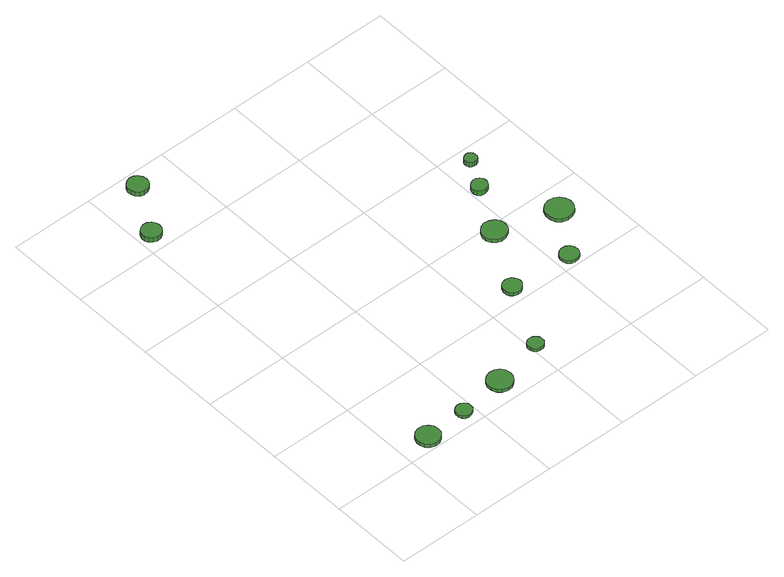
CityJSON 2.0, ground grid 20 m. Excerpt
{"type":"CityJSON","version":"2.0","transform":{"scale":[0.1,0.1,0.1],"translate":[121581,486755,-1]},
"CityObjects":{
"tree1":{"type":"SolitaryVegetationObject","attributes":{"function":"something"},"geometry":[{"type":"MultiSurface","lod":"1","boundaries":[[[0,1,2,3,4,5,6,7,8,9,10,11,12,13,14]],[[15,16,17,18,19,20,21,22,23,24,25,26,27,28,29]],[[0,29,28,1]],[[1,28,27,2]],[[2,27,26,3]],[[3,26,25,4]],[[4,25,24,5]],[[5,24,23,6]],[[6,23,22,7]],[[7,22,21,8]],[[8,21,20,9]],[[9,20,19,10]],[[10,19,18,11]],[[11,18,17,12]],[[12,17,16,13]],[[13,16,15,14]],[[14,15,29,0]]]}]},
"tree2":{"type":"SolitaryVegetationObject","attributes":{"function":"something"},"geometry":[{"type":"MultiSurface","lod":"1","boundaries":[[[30,31,32,33,34,35,36,37,38,39,40,41,42,43,44]],[[45,46,47,48,49,50,51,52,53,54,55,56,57,58,59]],[[30,59,58,31]],[[31,58,57,32]],[[32,57,56,33]],[[33,56,55,34]],[[34,55,54,35]],[[35,54,53,36]],[[36,53,52,37]],[[37,52,51,38]],[[38,51,50,39]],[[39,50,49,40]],[[40,49,48,41]],[[41,48,47,42]],[[42,47,46,43]],[[43,46,45,44]],[[44,45,59,30]]]}]},
"tree3":{"type":"SolitaryVegetationObject","attributes":{"function":"something"},"geometry":[{"type":"MultiSurface","lod":"1","boundaries":[[[60,61,62,63,64,65,66,67,68,69,70,71,72,73,74]],[[75,76,77,78,79,80,81,82,83,84,85,86,87,88,89]],[[60,89,88,61]],[[61,88,87,62]],[[62,87,86,63]],[[63,86,85,64]],[[64,85,84,65]],[[65,84,83,66]],[[66,83,82,67]],[[67,82,81,68]],[[68,81,80,69]],[[69,80,79,70]],[[70,79,78,71]],[[71,78,77,72]],[[72,77,76,73]],[[73,76,75,74]],[[74,75,89,60]]]}]},
"tree4":{"type":"SolitaryVegetationObject","attributes":{"function":"something"},"geometry":[{"type":"MultiSurface","lod":"1","boundaries":[[[90,91,92,93,94,95,96,97,98,99,100,101,102,103,104]],[[105,106,107,108,109,110,111,112,113,114,115,116,117,118,119]],[[90,119,118,91]],[[91,118,117,92]],[[92,117,116,93]],[[93,116,115,94]],[[94,115,114,95]],[[95,114,113,96]],[[96,113,112,97]],[[97,112,111,98]],[[98,111,110,99]],[[99,110,109,100]],[[100,109,108,101]],[[101,108,107,102]],[[102,107,106,103]],[[103,106,105,104]],[[104,105,119,90]]]}]},
"tree5":{"type":"SolitaryVegetationObject","attributes":{"function":"something"},"geometry":[{"type":"MultiSurface","lod":"1","boundaries":[[[120,121,122,123,124,125,126,127,128,129,130,131,132,133,134]],[[135,136,137,138,139,140,141,142,143,144,145,146,147,148,149]],[[120,149,148,121]],[[121,148,147,122]],[[122,147,146,123]],[[123,146,145,124]],[[124,145,144,125]],[[125,144,143,126]],[[126,143,142,127]],[[127,142,141,128]],[[128,141,140,129]],[[129,140,139,130]],[[130,139,138,131]],[[131,138,137,132]],[[132,137,136,133]],[[133,136,135,134]],[[134,135,149,120]]]}]},
"tree6":{"type":"SolitaryVegetationObject","attributes":{"function":"something"},"geometry":[{"type":"MultiSurface","lod":"1","boundaries":[[[150,151,152,153,154,155,156,157,158,159,160,161,162,163,164]],[[165,166,167,168,169,170,171,172,173,174,175,176,177,178,179]],[[150,179,178,151]],[[151,178,177,152]],[[152,177,176,153]],[[153,176,175,154]],[[154,175,174,155]],[[155,174,173,156]],[[156,173,172,157]],[[157,172,171,158]],[[158,171,170,159]],[[159,170,169,160]],[[160,169,168,161]],[[161,168,167,162]],[[162,167,166,163]],[[163,166,165,164]],[[164,165,179,150]]]}]},
"tree7":{"type":"SolitaryVegetationObject","attributes":{"function":"something"},"geometry":[{"type":"MultiSurface","lod":"1","boundaries":[[[180,181,182,183,184,185,186,187,188,189,190,191,192,193,194]],[[195,196,197,198,199,200,201,202,203,204,205,206,207,208,209]],[[180,209,208,181]],[[181,208,207,182]],[[182,207,206,183]],[[183,206,205,184]],[[184,205,204,185]],[[185,204,203,186]],[[186,203,202,187]],[[187,202,201,188]],[[188,201,200,189]],[[189,200,199,190]],[[190,199,198,191]],[[191,198,197,192]],[[192,197,196,193]],[[193,196,195,194]],[[194,195,209,180]]]}]},
"tree8":{"type":"SolitaryVegetationObject","attributes":{"function":"something"},"geometry":[{"type":"MultiSurface","lod":"1","boundaries":[[[210,211,212,213,214,215,216,217,218,219,220,221,222,223,224]],[[225,226,227,228,229,230,231,232,233,234,235,236,237,238,239]],[[210,239,238,211]],[[211,238,237,212]],[[212,237,236,213]],[[213,236,235,214]],[[214,235,234,215]],[[215,234,233,216]],[[216,233,232,217]],[[217,232,231,218]],[[218,231,230,219]],[[219,230,229,220]],[[220,229,228,221]],[[221,228,227,222]],[[222,227,226,223]],[[223,226,225,224]],[[224,225,239,210]]]}]},
"tree9":{"type":"SolitaryVegetationObject","attributes":{"function":"something"},"geometry":[{"type":"MultiSurface","lod":"1","boundaries":[[[240,241,242,243,244,245,246,247,248,249,250,251,252,253,254]],[[255,256,257,258,259,260,261,262,263,264,265,266,267,268,269]],[[240,269,268,241]],[[241,268,267,242]],[[242,267,266,243]],[[243,266,265,244]],[[244,265,264,245]],[[245,264,263,246]],[[246,263,262,247]],[[247,262,261,248]],[[248,261,260,249]],[[249,260,259,250]],[[250,259,258,251]],[[251,258,257,252]],[[252,257,256,253]],[[253,256,255,254]],[[254,255,269,240]]]}]},
"tree10":{"type":"SolitaryVegetationObject","attributes":{"function":"something"},"geometry":[{"type":"MultiSurface","lod":"1","boundaries":[[[270,271,272,273,274,275,276,277,278,279,280,281,282,283,284]],[[285,286,287,288,289,290,291,292,293,294,295,296,297,298,299]],[[270,299,298,271]],[[271,298,297,272]],[[272,297,296,273]],[[273,296,295,274]],[[274,295,294,275]],[[275,294,293,276]],[[276,293,292,277]],[[277,292,291,278]],[[278,291,290,279]],[[279,290,289,280]],[[280,289,288,281]],[[281,288,287,282]],[[282,287,286,283]],[[283,286,285,284]],[[284,285,299,270]]]}]},
"tree11":{"type":"SolitaryVegetationObject","attributes":{"function":"something"},"geometry":[{"type":"MultiSurface","lod":"1","boundaries":[[[300,301,302,303,304,305,306,307,308,309,310,311,312,313,314]],[[315,316,317,318,319,320,321,322,323,324,325,326,327,328,329]],[[300,329,328,301]],[[301,328,327,302]],[[302,327,326,303]],[[303,326,325,304]],[[304,325,324,305]],[[305,324,323,306]],[[306,323,322,307]],[[307,322,321,308]],[[308,321,320,309]],[[309,320,319,310]],[[310,319,318,311]],[[311,318,317,312]],[[312,317,316,313]],[[313,316,315,314]],[[314,315,329,300]]]}]},
"tree12":{"type":"SolitaryVegetationObject","attributes":{"function":"something"},"geometry":[{"type":"MultiSurface","lod":"1","boundaries":[[[330,331,332,333,334,335,336,337,338,339,340,341,342,343,344]],[[345,346,347,348,349,350,351,352,353,354,355,356,357,358,359]],[[330,359,358,331]],[[331,358,357,332]],[[332,357,356,333]],[[333,356,355,334]],[[334,355,354,335]],[[335,354,353,336]],[[336,353,352,337]],[[337,352,351,338]],[[338,351,350,339]],[[339,350,349,340]],[[340,349,348,341]],[[341,348,347,342]],[[342,347,346,343]],[[343,346,345,344]],[[344,345,359,330]]]}]}
},
"vertices":[
[100,32,16],[98,43,16],[91,52,16],[81,58,16],[69,59,16],[58,56,16],[49,48,16],[45,37,16],[45,26,16],[49,15,16],[58,8,16],[69,4,16],[81,5,16],[91,11,16],[98,20,16],[98,20,7],[91,11,7],[81,5,7],[69,4,7],[58,8,7],[49,15,7],[45,26,7],[45,37,7],[49,48,7],[58,56,7],[69,59,7],[81,58,7],[91,52,7],[98,43,7],[100,32,7],
[195,39,14],[194,46,14],[189,53,14],[182,57,14],[174,58,14],[167,55,14],[161,50,14],[158,43,14],[158,35,14],[161,28,14],[167,22,14],[174,20,14],[182,21,14],[189,25,14],[194,31,14],[194,31,7],[189,25,7],[182,21,7],[174,20,7],[167,22,7],[161,28,7],[158,35,7],[158,43,7],[161,50,7],[167,55,7],[174,58,7],[182,57,7],[189,53,7],[194,46,7],[195,39,7],
[54,842,23],[52,851,23],[47,859,23],[38,864,23],[29,865,23],[20,862,23],[12,856,23],[8,847,23],[8,837,23],[12,828,23],[20,822,23],[29,819,23],[38,820,23],[47,825,23],[52,833,23],[52,833,10],[47,825,10],[38,820,10],[29,819,10],[20,822,10],[12,828,10],[8,837,10],[8,847,10],[12,856,10],[20,862,10],[29,865,10],[38,864,10],[47,859,10],[52,851,10],[54,842,10],
[318,54,15],[315,66,15],[308,76,15],[297,82,15],[285,83,15],[273,79,15],[264,71,15],[259,60,15],[259,47,15],[264,36,15],[273,28,15],[285,24,15],[297,25,15],[308,32,15],[315,42,15],[315,42,7],[308,32,7],[297,25,7],[285,24,7],[273,28,7],[264,36,7],[259,47,7],[259,60,7],[264,71,7],[273,79,7],[285,83,7],[297,82,7],[308,76,7],[315,66,7],[318,54,7],
[124,962,19],[122,971,19],[116,980,19],[108,985,19],[98,986,19],[88,983,19],[81,976,19],[77,967,19],[77,957,19],[81,948,19],[88,941,19],[98,938,19],[108,939,19],[116,944,19],[122,952,19],[122,952,7],[116,944,7],[108,939,7],[98,938,7],[88,941,7],[81,948,7],[77,957,7],[77,967,7],[81,976,7],[88,983,7],[98,986,7],[108,985,7],[116,980,7],[122,971,7],[124,962,7],
[431,84,15],[430,91,15],[425,97,15],[419,101,15],[411,102,15],[404,100,15],[398,95,15],[395,88,15],[395,80,15],[398,73,15],[404,68,15],[411,66,15],[419,67,15],[425,70,15],[430,76,15],[430,76,7],[425,70,7],[419,67,7],[411,66,7],[404,68,7],[398,73,7],[395,80,7],[395,88,7],[398,95,7],[404,100,7],[411,102,7],[419,101,7],[425,97,7],[430,91,7],[431,84,7],
[508,238,15],[506,247,15],[500,255,15],[492,259,15],[483,260,15],[474,257,15],[467,251,15],[464,243,15],[464,233,15],[467,225,15],[474,219,15],[483,216,15],[492,217,15],[500,222,15],[506,229,15],[506,229,7],[500,222,7],[492,217,7],[483,216,7],[474,219,7],[467,225,7],[464,233,7],[464,243,7],[467,251,7],[474,257,7],[483,260,7],[492,259,7],[500,255,7],[506,247,7],[508,238,7],
[592,381,16],[590,393,16],[583,402,16],[572,408,16],[560,410,16],[549,406,16],[540,398,16],[535,387,16],[535,375,16],[540,364,16],[549,356,16],[560,352,16],[572,354,16],[583,360,16],[590,369,16],[590,369,7],[583,360,7],[572,354,7],[560,352,7],[549,356,7],[540,364,7],[535,375,7],[535,387,7],[540,398,7],[549,406,7],[560,410,7],[572,408,7],[583,402,7],[590,393,7],[592,381,7],
[656,229,15],[654,238,15],[649,245,15],[641,250,15],[632,251,15],[623,248,15],[616,242,15],[613,234,15],[613,225,15],[616,216,15],[623,210,15],[632,208,15],[641,209,15],[649,213,15],[654,220,15],[654,220,7],[649,213,7],[641,209,7],[632,208,7],[623,210,7],[616,216,7],[613,225,7],[613,234,7],[616,242,7],[623,248,7],[632,251,7],[641,250,7],[649,245,7],[654,238,7],[656,229,7],
[642,495,20],[641,503,20],[636,509,20],[629,513,20],[622,514,20],[614,511,20],[608,506,20],[605,499,20],[605,491,20],[608,484,20],[614,479,20],[622,477,20],[629,478,20],[636,481,20],[641,488,20],[641,488,7],[636,481,7],[629,478,7],[622,477,7],[614,479,7],[608,484,7],[605,491,7],[605,499,7],[608,506,7],[614,511,7],[622,514,7],[629,513,7],[636,509,7],[641,503,7],[642,495,7],
[736,339,16],[733,352,16],[725,363,16],[714,369,16],[701,371,16],[688,367,16],[678,358,16],[673,346,16],[673,332,16],[678,320,16],[688,311,16],[701,307,16],[714,309,16],[725,315,16],[733,326,16],[733,326,7],[725,315,7],[714,309,7],[701,307,7],[688,311,7],[678,320,7],[673,332,7],[673,346,7],[678,358,7],[688,367,7],[701,371,7],[714,369,7],[725,363,7],[733,352,7],[736,339,7],
[674,564,21],[673,570,21],[670,575,21],[664,578,21],[659,578,21],[653,576,21],[648,572,21],[646,567,21],[646,561,21],[648,556,21],[653,552,21],[659,550,21],[664,550,21],[670,553,21],[673,558,21],[673,558,8],[670,553,8],[664,550,8],[659,550,8],[653,552,8],[648,556,8],[646,561,8],[646,567,8],[648,572,8],[653,576,8],[659,578,8],[664,578,8],[670,575,8],[673,570,8],[674,564,8]
]}
